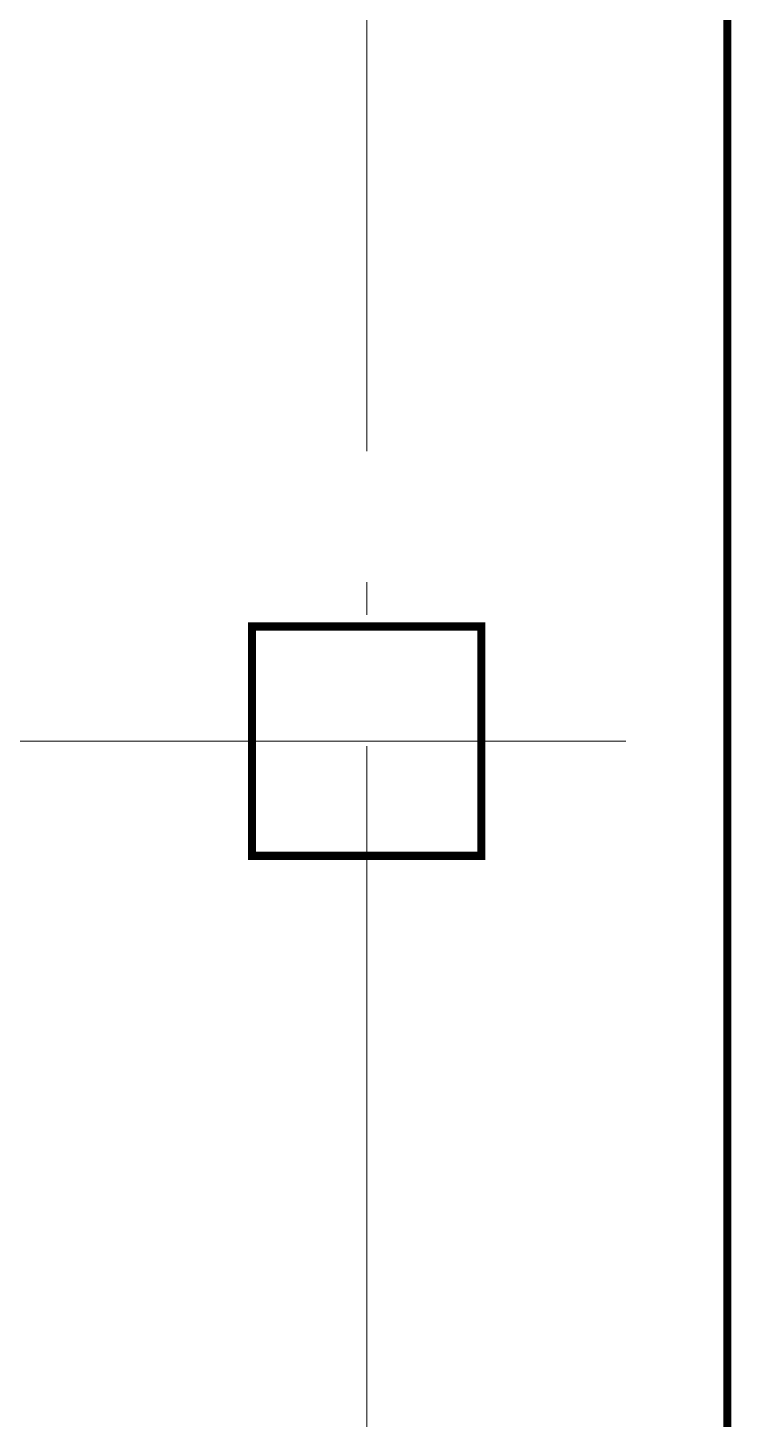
# Model space of a CAD drawing. Header units: metres. Extents: x -22 to 564, y 0 to 143.
# Drawn here: x -7.91 to -5.742, y 36.056 to 40.302 of the extents above; entities that cross this region are included whole.
import ezdxf
from ezdxf.xclip import XClip

# ---------------------------------------------------------------- set-up
doc = ezdxf.new("R2010")
doc.units = ezdxf.units.M
doc.header["$XCLIPFRAME"] = 2
doc.linetypes.add('EJES630', pattern=[6.300000000000001, 5.5, -0.4, 0, -0.4])
doc.layers.add('EJES', color=11, linetype='EJES630', lineweight=0)
for name, color, linetype in [('XREF  PB CONJ$0$PARQUE', 251, 'Continuous'), ('XREF  PB CONJ$0$REFERENCIA COLUMNAS NEURO', 7, 'Continuous'), ('XREF PB NEURO-ONCOLOGIA$0$COLUMNAS', 6, 'Continuous'), ('XREF PB NEURO-ONCOLOGIA$0$CYCLOTRON', 6, 'Continuous')]:
    doc.layers.add(name, color=color, linetype=linetype)

# ---------------------------------------------------------------- blocks, each defined once
blk = doc.blocks.new('XREF PB NEURO-ONCOLOGIA')
at = {"layer": 'XREF PB NEURO-ONCOLOGIA$0$COLUMNAS', "const_width": 0.025, "elevation": -6.543611824071341e-09}
blk.add_lwpolyline([(4.301213438448549, 52.72662631472925), (4.301213438448549, 52.02662631472925), (5.001213438448548, 52.02662631472925), (5.001213438448548, 52.72662631472925)], close=True, dxfattribs=at)
at = {"layer": 'XREF PB NEURO-ONCOLOGIA$0$CYCLOTRON', "color": 1, "const_width": 0.025, "elevation": -6.543611824071341e-09}
blk.add_lwpolyline([(13.78607522562138, 51.27616689670282), (0.0516728565942195, 51.27616689670218), (0.05167285659453213, 59.87616689656535), (13.78607522562329, 59.87616689656599)], dxfattribs=at)
blk = doc.blocks.new('XREF  PB CONJ$0$A$C7782c7fa')
at = {"extrusion": (-0.0007039723777094062, -0.0004954101688450598, 0.9999996294957594)}
blk.add_lwpolyline([(-10.5941874709603, 61.32370710141599), (-36.43358845006404, 43.13961683631998)], dxfattribs=at)
blk = doc.blocks.new('XREF  PB CONJ')
at = {"layer": 'XREF  PB CONJ$0$PARQUE', "true_color": 0x136734}
h = blk.add_hatch(dxfattribs=at)
h.set_pattern_fill('CROSS', color=116, scale=0.02, angle=90)
h.set_pattern_definition([(90, (3.47269850919929e-06, -1.134495164478722e-09), (-0.127, 0.127), [0.0635, -0.1905]), (180, (0.03175347269849738, 0.03174999886550722), (-0.127, -0.127), [0.0635, -0.1905])])
edge = h.paths.add_edge_path()
edge.add_line((3.588273884761195, 104.6056329675487), (1.693567348087377, 104.368414600203))
edge.add_line((1.693567348087377, 104.368414600203), (2.478413261416573, 17.6083114474842))
edge.add_line((2.478413261416573, 17.6083114474842), (97.73099784695039, 17.93364224989173))
edge.add_arc((97.72473773924645, 19.23699778405991), 1.303370567948849, 270.2751935164262, 363.1005824932409)
edge.add_line((99.02620032972227, 19.30749574847924), (96.47620657157161, 19.30775949090481))
edge.add_line((96.47620657157161, 19.30775949090481), (96.6019833345069, 20.22399055472704))
edge.add_line((96.6019833345069, 20.22399055472704), (62.41283278945434, 20.22399055472704))
edge.add_arc((58.63294357442533, 24.65353201144387), 5.823091961721518, 229.5246648947452, 310.4753351052547, ccw=False)
edge.add_line((54.85305435939631, 20.22399055472704), (26.25265249313152, 20.21884310181645))
edge.add_line((26.25265249313152, 20.21884310181645), (4.283676938971102, 20.0304150349891))
edge.add_line((4.283676938971102, 20.0304150349891), (4.055006226456849, 46.69129838843256))
edge.add_line((4.055006226456849, 46.69129838843256), (2.38805395115935, 46.69120345470009))
edge.add_line((2.38805395115935, 46.69120345470009), (2.388055523748065, 54.80329825617565))
edge.add_line((2.388055523748065, 54.80329825617565), (3.985428701204579, 54.80339225640635))
edge.add_line((3.985428701204579, 54.80339225640635), (3.746434588130871, 82.6678883292065))
edge.add_line((3.746434588130871, 82.6678883292065), (3.618468547986073, 95.25564107650885))
edge.add_line((3.618468547986073, 95.25564107650885), (3.588273884761195, 104.6056329675487))
at = {"layer": 'XREF  PB CONJ$0$REFERENCIA COLUMNAS NEURO', "color": 1, "lineweight": 5, "rotation": 325.356105481422}
blk.add_blockref('XREF  PB CONJ$0$A$C7782c7fa', (-2.134345569784017, 17.40796619679772), dxfattribs=at)

msp = doc.modelspace()

# ---------------------------------------------------------------- block references
at = {"rotation": 90}
msp.add_blockref('XREF PB NEURO-ONCOLOGIA', (45.50103430479959, 33.47338030589329), dxfattribs=at)

# ---------------------------------------------------------------- next in the draw order: block references
ref = msp.add_blockref('XREF  PB CONJ', (67.89759845613122, 28.71000047223473, -5.303350527645168e-07), dxfattribs=dict(rotation=89.50849308405942))
XClip(ref).set_block_clipping_path([(-2.936402334019082, 82.9334608568603), (21.125027070724016, 82.93346085686031), (21.125027070724016, 49.039758686304495), (26.62967078853572, 49.039758686304495), (26.628401842942417, 17.471242249806586), (-2.853178747606947, 17.434198970088005)])

# ---------------------------------------------------------------- next in the draw order: linework, layer by layer
at = {"layer": 'EJES'}
for p, q in [((-5.775592009929541, 32.60990168020713), (-5.775132591903374, 60.36525219000642)), ((-6.875592009929536, 32.60990168020712), (-6.875592009929806, 59.05005448050538)), ((-6.085224221665374, 38.12459363301123), (-18.21756326459193, 38.12459374310747))]:
    msp.add_line(p, q, dxfattribs=at)

doc.saveas('drawing.dxf')
